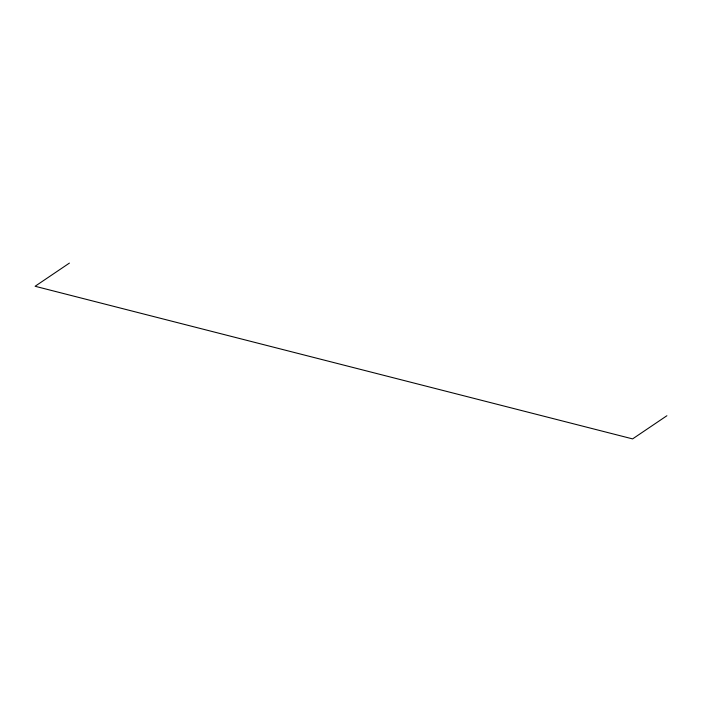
<?xml version="1.0" encoding="UTF-8"?>
<svg xmlns="http://www.w3.org/2000/svg" width="702" height="702" viewBox="0 0 702 702"><rect width="100%" height="100%" fill="white"/><g stroke="black" fill="none" stroke-linecap="round" stroke-linejoin="round"><path stroke-width="1.05" d="M69.401 263.101L35.1 286.267L632.599 438.899L666.9 415.733"/></g></svg>
